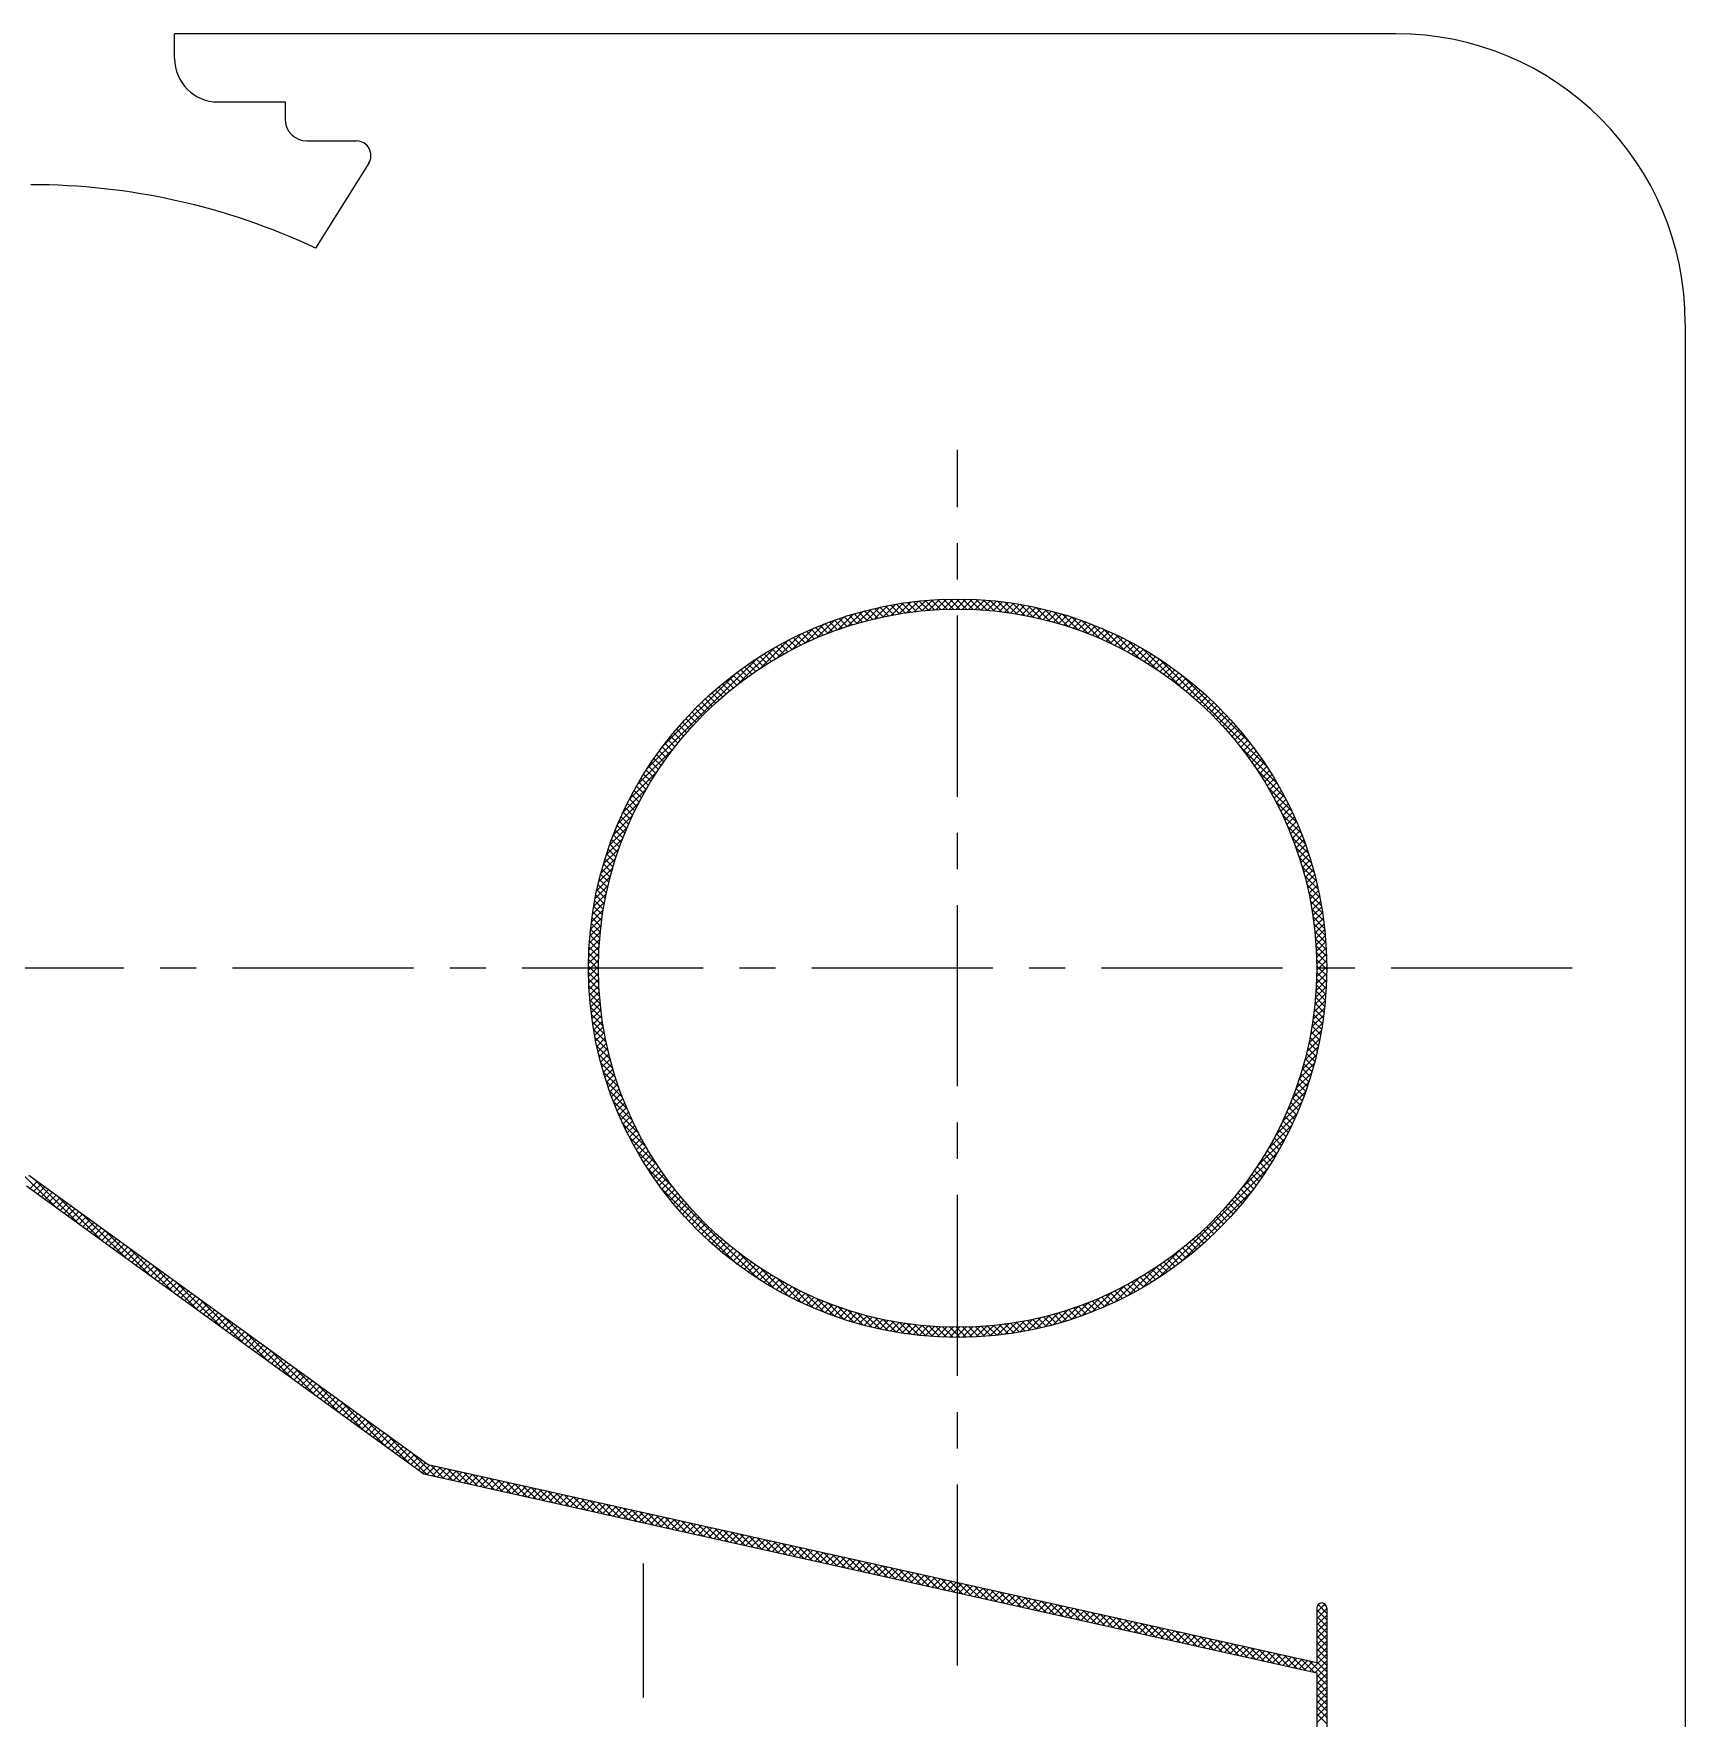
# Model space of a CAD drawing. Header units: millimetres. Extents: x 3108 to 3702, y 1162 to 1582.
# Drawn here: x 3440.13 to 3462.94, y 1255.53 to 1278.79 of the extents above; entities that cross this region are included whole.
import ezdxf

# ---------------------------------------------------------------- set-up
doc = ezdxf.new("R2010")
doc.units = ezdxf.units.MM
doc.linetypes.add('CENTERX2', pattern=[4, 2.5, -0.5, 0.5, -0.5])
for name, color, linetype, lineweight, true_color in [('1', 1, 'Continuous', 18, 0xff0000), ('2', 2, 'Continuous', 18, 0xffff00), ('3', 3, 'CENTERX2', 18, 0x00ff00)]:
    doc.layers.add(name, color=color, linetype=linetype, lineweight=lineweight, true_color=true_color)
pattern_1 = [(45, (2985.51609, 728.77657), (-0.0449012806, 0.0449012806), []), (135, (2985.51609, 728.77657), (-0.0449012806, -0.0449012806), [])]

msp = doc.modelspace()

# ---------------------------------------------------------------- hatches: boundary and pattern name
at = {"layer": '2'}
h = msp.add_hatch(dxfattribs=at)
h.set_pattern_fill('ANSI37', color=256, scale=0.02, style=0)
h.set_pattern_definition(pattern_1)
edge = h.paths.add_edge_path(flags=0)
edge.add_line((3452.88914, 1270.84349), (3452.88914, 1270.98187))
edge.add_arc((3452.88914, 1265.88408), 5.09779, 0, 90, ccw=False)
edge.add_line((3457.98693, 1265.88408), (3457.84854, 1265.88408))
edge.add_arc((3452.88914, 1265.88408), 4.9594, 0, 90)
edge = h.paths.add_edge_path(flags=0)
edge.add_line((3452.88914, 1270.98187), (3452.88914, 1270.84349))
edge.add_arc((3452.88914, 1265.88408), 4.9594, 90, 180)
edge.add_line((3447.92974, 1265.88408), (3447.79135, 1265.88408))
edge.add_arc((3452.88914, 1265.88408), 5.09779, 90, 180, ccw=False)
h = msp.add_hatch(dxfattribs=at)
h.set_pattern_fill('ANSI37', color=256, scale=0.02, style=0)
h.set_pattern_definition(pattern_1)
edge = h.paths.add_edge_path(flags=0)
edge.add_line((3452.88914, 1270.98187), (3452.88914, 1270.84349))
edge.add_arc((3452.88914, 1265.88408), 4.9594, 90, 180)
edge.add_line((3447.92974, 1265.88408), (3447.79135, 1265.88408))
edge.add_arc((3452.88914, 1265.88408), 5.09779, 90, 180, ccw=False)
edge = h.paths.add_edge_path(flags=0)
edge.add_arc((3452.88914, 1265.88408), 5.09779, 0, 90, ccw=False)
edge.add_line((3457.98693, 1265.88408), (3457.84854, 1265.88408))
edge.add_arc((3452.88914, 1265.88408), 4.9594, 0, 90)
edge.add_line((3452.88914, 1270.84349), (3452.88914, 1270.98187))
edge = h.paths.add_edge_path(flags=0)
edge.add_arc((3452.88914, 1265.88408), 5.09779, 90, 180, ccw=False)
edge.add_line((3452.88914, 1270.98187), (3452.88914, 1270.84349))
edge.add_arc((3452.88914, 1265.88408), 4.9594, 90, 180)
edge.add_arc((3452.88914, 1265.88408), 4.9594, 180, 270)
edge.add_line((3452.88914, 1260.92468), (3452.88914, 1260.78629))
edge.add_arc((3452.88914, 1265.88408), 5.09779, 180, 270, ccw=False)
edge = h.paths.add_edge_path(flags=0)
edge.add_arc((3452.88914, 1265.88408), 4.9594, 270, 360)
edge.add_arc((3452.88914, 1265.88408), 4.9594, 0, 90)
edge.add_line((3452.88914, 1270.84349), (3452.88914, 1270.98187))
edge.add_arc((3452.88914, 1265.88408), 5.09779, 0, 90, ccw=False)
edge.add_arc((3452.88914, 1265.88408), 5.09779, 270, 360, ccw=False)
edge.add_line((3452.88914, 1260.78629), (3452.88914, 1260.92468))

# ---------------------------------------------------------------- linework, layer by layer
at = {"layer": '1'}
for p, q in [((3458.93781, 1278.78969), (3442.07594, 1278.78969)), ((3442.07594, 1278.4465), (3442.07594, 1278.78969)), ((3442.67594, 1277.8465), (3443.60206, 1277.8465)), ((3443.60206, 1277.8465), (3443.60206, 1277.60835)), ((3443.90206, 1277.30835), (3444.58761, 1277.30835)), ((3444.75717, 1277.00228), (3444.0227, 1275.8282)), ((3462.93781, 1274.78969), (3462.93781, 1209.53892)), ((3452.88914, 1270.87707), (3452.88914, 1270.87707)), ((3440.03022, 1262.87744), (3445.52008, 1258.8992)), ((3440.0635, 1263.02423), (3445.5781, 1259.02806)), ((3445.52008, 1258.8992), (3457.84854, 1256.15438)), ((3445.5781, 1259.02806), (3457.84854, 1256.29616)), ((3457.84854, 1257.04886), (3457.84854, 1256.29616)), ((3457.98693, 1257.04886), (3457.98693, 1227.2515)), ((3457.84854, 1256.15438), (3457.84854, 1228.17423))]:
    msp.add_line(p, q, dxfattribs=at)
for radius in [5.09779, 4.9594]:
    msp.add_circle((3452.88914, 1265.88408), radius, dxfattribs=at)
for centre, radius, start, end in [((3458.93781, 1274.78969), 4, 0, 90), ((3442.67594, 1278.4465), 0.6, 180, 270), ((3443.90206, 1277.60835), 0.3, 180, 270), ((3444.58761, 1277.10835), 0.2, 327.971323, 90), ((3440.10355, 1267.49175), 9.21174, 64.820747, 90.089651), ((3457.91774, 1257.04886), 0.06919, 0, 180)]:
    msp.add_arc(centre, radius, start, end, dxfattribs=at)
at = {"layer": '2'}
for p, q in [((3440.42926, 1262.58828), (3439.82884, 1263.1887)), ((3440.08073, 1262.84084), (3440.17983, 1262.93993)), ((3440.1328, 1262.8031), (3440.2319, 1262.9022)), ((3440.7554, 1262.35194), (3440.13471, 1262.97263)), ((3440.18487, 1262.76537), (3440.28397, 1262.86447)), ((3440.23694, 1262.72764), (3440.33604, 1262.82673)), ((3440.28901, 1262.6899), (3440.38811, 1262.789)), ((3440.34108, 1262.65217), (3440.44018, 1262.75127)), ((3440.39315, 1262.61444), (3440.49225, 1262.71353)), ((3440.44522, 1262.57671), (3440.54432, 1262.6758)), ((3441.08154, 1262.1156), (3440.46085, 1262.73629)), ((3440.49729, 1262.53897), (3440.59639, 1262.63807)), ((3440.54936, 1262.50124), (3440.64846, 1262.60034)), ((3440.60143, 1262.46351), (3440.70053, 1262.5626)), ((3440.6535, 1262.42578), (3440.7526, 1262.52487)), ((3440.70557, 1262.38804), (3440.80467, 1262.48714)), ((3440.75764, 1262.35031), (3440.85674, 1262.44941)), ((3441.40768, 1261.87926), (3440.78699, 1262.49995)), ((3440.80971, 1262.31258), (3440.90881, 1262.41167)), ((3440.86178, 1262.27485), (3440.96088, 1262.37394)), ((3440.91385, 1262.23711), (3441.01295, 1262.33621)), ((3440.96592, 1262.19938), (3441.06502, 1262.29848)), ((3441.01799, 1262.16165), (3441.11709, 1262.26074)), ((3441.07006, 1262.12392), (3441.16916, 1262.22301)), ((3441.73383, 1261.64292), (3441.11314, 1262.26361)), ((3441.12213, 1262.08618), (3441.22123, 1262.18528)), ((3441.1742, 1262.04845), (3441.2733, 1262.14755)), ((3441.22627, 1262.01072), (3441.32537, 1262.10981)), ((3441.27834, 1261.97299), (3441.37744, 1262.07208)), ((3441.33041, 1261.93525), (3441.42951, 1262.03435)), ((3441.38248, 1261.89752), (3441.48158, 1261.99662)), ((3441.43455, 1261.85979), (3441.53365, 1261.95888)), ((3442.05997, 1261.40658), (3441.43928, 1262.02727)), ((3441.48662, 1261.82205), (3441.58572, 1261.92115)), ((3441.53869, 1261.78432), (3441.63779, 1261.88342)), ((3441.59076, 1261.74659), (3441.68986, 1261.84568)), ((3441.64283, 1261.70886), (3441.74193, 1261.80795)), ((3441.6949, 1261.67112), (3441.794, 1261.77022)), ((3441.74697, 1261.63339), (3441.84607, 1261.73249)), ((3442.38611, 1261.17024), (3441.76542, 1261.79093)), ((3441.79904, 1261.59566), (3441.89814, 1261.69475)), ((3441.85111, 1261.55793), (3441.95021, 1261.65702)), ((3441.90318, 1261.52019), (3442.00228, 1261.61929)), ((3441.95525, 1261.48246), (3442.05435, 1261.58156)), ((3442.00732, 1261.44473), (3442.10642, 1261.54382)), ((3442.05939, 1261.407), (3442.15849, 1261.50609)), ((3442.71225, 1260.9339), (3442.09156, 1261.55459)), ((3442.11146, 1261.36926), (3442.21056, 1261.46836)), ((3442.16353, 1261.33153), (3442.26263, 1261.43063)), ((3442.2156, 1261.2938), (3442.3147, 1261.39289)), ((3442.26767, 1261.25607), (3442.36677, 1261.35516)), ((3442.31974, 1261.21833), (3442.41884, 1261.31743)), ((3442.37181, 1261.1806), (3442.47091, 1261.2797)), ((3443.03839, 1260.69756), (3442.41771, 1261.31825)), ((3442.42388, 1261.14287), (3442.52298, 1261.24196)), ((3442.47595, 1261.10514), (3442.57505, 1261.20423)), ((3442.52802, 1261.0674), (3442.62712, 1261.1665)), ((3442.58009, 1261.02967), (3442.67919, 1261.12877)), ((3442.63216, 1260.99194), (3442.73126, 1261.09103)), ((3442.68423, 1260.9542), (3442.78333, 1261.0533)), ((3442.7363, 1260.91647), (3442.8354, 1261.01557)), ((3443.36454, 1260.46122), (3442.74385, 1261.08191)), ((3442.78837, 1260.87874), (3442.88747, 1260.97783)), ((3442.84044, 1260.84101), (3442.93954, 1260.9401)), ((3442.89251, 1260.80327), (3442.99161, 1260.90237)), ((3442.94458, 1260.76554), (3443.04368, 1260.86464)), ((3442.99665, 1260.72781), (3443.09575, 1260.8269)), ((3443.04872, 1260.69008), (3443.14782, 1260.78917)), ((3443.69068, 1260.22488), (3443.06999, 1260.84557)), ((3443.10079, 1260.65234), (3443.19989, 1260.75144)), ((3443.15286, 1260.61461), (3443.25196, 1260.71371)), ((3443.20493, 1260.57688), (3443.30403, 1260.67597)), ((3443.257, 1260.53915), (3443.3561, 1260.63824)), ((3443.30907, 1260.50141), (3443.40817, 1260.60051)), ((3443.36114, 1260.46368), (3443.46024, 1260.56278)), ((3444.01682, 1259.98854), (3443.39613, 1260.60923)), ((3443.41321, 1260.42595), (3443.51231, 1260.52504)), ((3443.46528, 1260.38822), (3443.56438, 1260.48731)), ((3443.51735, 1260.35048), (3443.61645, 1260.44958)), ((3443.56942, 1260.31275), (3443.66852, 1260.41185)), ((3443.62149, 1260.27502), (3443.72059, 1260.37411)), ((3443.67356, 1260.23729), (3443.77266, 1260.33638)), ((3444.34296, 1259.7522), (3443.72228, 1260.37289)), ((3443.72563, 1260.19955), (3443.82473, 1260.29865)), ((3443.7777, 1260.16182), (3443.8768, 1260.26092)), ((3443.82977, 1260.12409), (3443.92887, 1260.22318)), ((3443.88184, 1260.08635), (3443.98094, 1260.18545)), ((3443.93391, 1260.04862), (3444.03301, 1260.14772)), ((3443.98598, 1260.01089), (3444.08508, 1260.10998)), ((3444.03805, 1259.97316), (3444.13715, 1260.07225)), ((3444.66911, 1259.51586), (3444.04842, 1260.13655)), ((3444.09012, 1259.93542), (3444.18922, 1260.03452)), ((3444.14219, 1259.89769), (3444.24129, 1259.99679)), ((3444.19426, 1259.85996), (3444.29336, 1259.95905)), ((3444.24633, 1259.82223), (3444.34543, 1259.92132)), ((3444.2984, 1259.78449), (3444.3975, 1259.88359)), ((3444.35047, 1259.74676), (3444.44957, 1259.84586)), ((3444.99525, 1259.27952), (3444.37456, 1259.90021)), ((3444.40254, 1259.70903), (3444.50164, 1259.80812)), ((3444.45461, 1259.6713), (3444.55371, 1259.77039)), ((3444.50668, 1259.63356), (3444.60578, 1259.73266)), ((3444.55875, 1259.59583), (3444.65785, 1259.69493)), ((3444.61082, 1259.5581), (3444.70992, 1259.65719)), ((3444.66289, 1259.52037), (3444.76198, 1259.61946)), ((3445.32139, 1259.04318), (3444.7007, 1259.66387)), ((3444.71496, 1259.48263), (3444.81405, 1259.58173)), ((3444.76703, 1259.4449), (3444.86612, 1259.544)), ((3444.8191, 1259.40717), (3444.91819, 1259.50626)), ((3444.87117, 1259.36943), (3444.97026, 1259.46853)), ((3444.92324, 1259.3317), (3445.02233, 1259.4308)), ((3444.97531, 1259.29397), (3445.0744, 1259.39307)), ((3445.56522, 1258.88915), (3445.02685, 1259.42753)), ((3445.02738, 1259.25624), (3445.12647, 1259.35533)), ((3445.07945, 1259.2185), (3445.17854, 1259.3176)), ((3445.13152, 1259.18077), (3445.23061, 1259.27987)), ((3445.18359, 1259.14304), (3445.28268, 1259.24213)), ((3445.23566, 1259.10531), (3445.33475, 1259.2044)), ((3445.28773, 1259.06757), (3445.38682, 1259.16667)), ((3445.3398, 1259.02984), (3445.43889, 1259.12894)), ((3445.68075, 1258.86343), (3445.35299, 1259.19119)), ((3445.39187, 1258.99211), (3445.49096, 1259.0912)), ((3445.44394, 1258.95438), (3445.54303, 1259.05347)), ((3445.49601, 1258.91664), (3445.60209, 1259.02272)), ((3445.55958, 1258.89041), (3445.67554, 1259.00637)), ((3445.79627, 1258.83771), (3445.61388, 1259.0201)), ((3445.63303, 1258.87406), (3445.74899, 1258.99002)), ((3445.70648, 1258.8577), (3445.82244, 1258.97366)), ((3445.91179, 1258.81199), (3445.72941, 1258.99438)), ((3445.77993, 1258.84135), (3445.89589, 1258.95731)), ((3446.02731, 1258.78627), (3445.84493, 1258.96866)), ((3445.85338, 1258.825), (3445.96934, 1258.94096)), ((3445.92683, 1258.80864), (3446.04279, 1258.9246)), ((3446.14284, 1258.76055), (3445.96045, 1258.94294)), ((3446.00027, 1258.79229), (3446.11624, 1258.90825)), ((3446.07372, 1258.77594), (3446.18968, 1258.8919)), ((3446.25836, 1258.73483), (3446.07597, 1258.91722)), ((3446.14717, 1258.75959), (3446.26313, 1258.87555)), ((3446.37388, 1258.70911), (3446.1915, 1258.8915)), ((3446.22062, 1258.74323), (3446.33658, 1258.85919)), ((3446.4894, 1258.68339), (3446.30702, 1258.86578)), ((3446.29407, 1258.72688), (3446.41003, 1258.84284)), ((3446.36752, 1258.71053), (3446.48348, 1258.82649)), ((3446.60493, 1258.65767), (3446.42254, 1258.84006)), ((3446.44097, 1258.69417), (3446.55693, 1258.81013)), ((3446.51442, 1258.67782), (3446.63038, 1258.79378)), ((3446.72045, 1258.63195), (3446.53806, 1258.81434)), ((3446.58787, 1258.66147), (3446.70383, 1258.77743)), ((3446.83597, 1258.60623), (3446.65359, 1258.78862)), ((3446.66132, 1258.64512), (3446.77728, 1258.76108)), ((3446.73477, 1258.62876), (3446.85073, 1258.74472)), ((3446.95149, 1258.58051), (3446.76911, 1258.7629)), ((3446.80822, 1258.61241), (3446.92418, 1258.72837)), ((3446.88167, 1258.59606), (3446.99763, 1258.71202)), ((3447.06702, 1258.55479), (3446.88463, 1258.73718)), ((3446.95512, 1258.5797), (3447.07108, 1258.69566)), ((3447.18254, 1258.52907), (3447.00016, 1258.71146)), ((3447.02857, 1258.56335), (3447.14453, 1258.67931)), ((3447.10202, 1258.547), (3447.21798, 1258.66296)), ((3447.29806, 1258.50335), (3447.11568, 1258.68574)), ((3447.17547, 1258.53065), (3447.29143, 1258.64661)), ((3447.41358, 1258.47763), (3447.2312, 1258.66002)), ((3447.24892, 1258.51429), (3447.36488, 1258.63025)), ((3447.52911, 1258.45191), (3447.34672, 1258.63429)), ((3447.32237, 1258.49794), (3447.43833, 1258.6139)), ((3447.39582, 1258.48159), (3447.51178, 1258.59755)), ((3447.64463, 1258.42619), (3447.46225, 1258.60857)), ((3447.46927, 1258.46523), (3447.58523, 1258.58119)), ((3447.54272, 1258.44888), (3447.65868, 1258.56484)), ((3447.76015, 1258.40047), (3447.57777, 1258.58285)), ((3447.61617, 1258.43253), (3447.73213, 1258.54849)), ((3447.68962, 1258.41617), (3447.80558, 1258.53214)), ((3447.87568, 1258.37475), (3447.69329, 1258.55713)), ((3447.76307, 1258.39982), (3447.87903, 1258.51578)), ((3447.9912, 1258.34903), (3447.80881, 1258.53141)), ((3447.83652, 1258.38347), (3447.95248, 1258.49943)), ((3447.90997, 1258.36712), (3448.02593, 1258.48308)), ((3448.10672, 1258.32331), (3447.92434, 1258.50569)), ((3447.98342, 1258.35076), (3448.09938, 1258.46672)), ((3448.22224, 1258.29759), (3448.03986, 1258.47997)), ((3448.05687, 1258.33441), (3448.17283, 1258.45037)), ((3448.13031, 1258.31806), (3448.24628, 1258.43402)), ((3448.33777, 1258.27187), (3448.15538, 1258.45425)), ((3448.20376, 1258.3017), (3448.31972, 1258.41766)), ((3448.45329, 1258.24615), (3448.2709, 1258.42853)), ((3448.27721, 1258.28535), (3448.39317, 1258.40131)), ((3448.56881, 1258.22043), (3448.38643, 1258.40281)), ((3448.35066, 1258.269), (3448.46662, 1258.38496)), ((3448.42411, 1258.25265), (3448.54007, 1258.36861)), ((3448.49756, 1258.23629), (3448.61352, 1258.35225)), ((3448.68433, 1258.19471), (3448.50195, 1258.37709)), ((3448.57101, 1258.21994), (3448.68697, 1258.3359)), ((3448.79986, 1258.16899), (3448.61747, 1258.35137)), ((3448.64446, 1258.20359), (3448.76042, 1258.31955)), ((3448.71791, 1258.18723), (3448.83387, 1258.30319)), ((3448.91538, 1258.14327), (3448.73299, 1258.32565)), ((3448.79136, 1258.17088), (3448.90732, 1258.28684)), ((3449.0309, 1258.11755), (3448.84852, 1258.29993)), ((3448.86481, 1258.15453), (3448.98077, 1258.27049)), ((3448.93826, 1258.13818), (3449.05422, 1258.25414)), ((3449.14642, 1258.09183), (3448.96404, 1258.27421)), ((3449.01171, 1258.12182), (3449.12767, 1258.23778)), ((3449.26195, 1258.06611), (3449.07956, 1258.24849)), ((3449.08516, 1258.10547), (3449.20112, 1258.22143)), ((3449.15861, 1258.08912), (3449.27457, 1258.20508)), ((3449.37747, 1258.04039), (3449.19509, 1258.22277)), ((3449.23206, 1258.07276), (3449.34802, 1258.18872)), ((3449.30551, 1258.05641), (3449.42147, 1258.17237)), ((3449.49299, 1258.01467), (3449.31061, 1258.19705)), ((3449.37896, 1258.04006), (3449.49492, 1258.15602)), ((3449.60851, 1257.98895), (3449.42613, 1258.17133)), ((3449.45241, 1258.02371), (3449.56837, 1258.13967)), ((3449.52586, 1258.00735), (3449.64182, 1258.12331)), ((3449.72404, 1257.96323), (3449.54165, 1258.14561)), ((3449.59931, 1257.991), (3449.71527, 1258.10696)), ((3449.83956, 1257.93751), (3449.65718, 1258.11989)), ((3449.67276, 1257.97465), (3449.78872, 1258.09061)), ((3449.74621, 1257.95829), (3449.86217, 1258.07425)), ((3449.95508, 1257.91179), (3449.7727, 1258.09417)), ((3449.81966, 1257.94194), (3449.93562, 1258.0579)), ((3450.07061, 1257.88607), (3449.88822, 1258.06845)), ((3449.89311, 1257.92559), (3450.00907, 1258.04155)), ((3449.96656, 1257.90923), (3450.08252, 1258.0252)), ((3450.18613, 1257.86035), (3450.00374, 1258.04273)), ((3450.04001, 1257.89288), (3450.15597, 1258.00884)), ((3450.11346, 1257.87653), (3450.22942, 1257.99249)), ((3450.30165, 1257.83463), (3450.11927, 1258.01701)), ((3450.1869, 1257.86018), (3450.30287, 1257.97614)), ((3450.41717, 1257.80891), (3450.23479, 1257.99129)), ((3450.26035, 1257.84382), (3450.37632, 1257.95978)), ((3450.3338, 1257.82747), (3450.44976, 1257.94343)), ((3450.5327, 1257.78319), (3450.35031, 1257.96557)), ((3450.40725, 1257.81112), (3450.52321, 1257.92708)), ((3450.64822, 1257.75747), (3450.46583, 1257.93985)), ((3450.4807, 1257.79476), (3450.59666, 1257.91072)), ((3450.55415, 1257.77841), (3450.67011, 1257.89437)), ((3450.76374, 1257.73175), (3450.58136, 1257.91413)), ((3450.6276, 1257.76206), (3450.74356, 1257.87802)), ((3450.87926, 1257.70603), (3450.69688, 1257.88841)), ((3450.70105, 1257.74571), (3450.81701, 1257.86167)), ((3450.7745, 1257.72935), (3450.89046, 1257.84531)), ((3450.99479, 1257.68031), (3450.8124, 1257.86269)), ((3450.84795, 1257.713), (3450.96391, 1257.82896)), ((3450.9214, 1257.69665), (3451.03736, 1257.81261)), ((3451.11031, 1257.65459), (3450.92793, 1257.83697)), ((3450.99485, 1257.68029), (3451.11081, 1257.79625)), ((3451.22583, 1257.62887), (3451.04345, 1257.81125)), ((3451.0683, 1257.66394), (3451.18426, 1257.7799)), ((3451.14175, 1257.64759), (3451.25771, 1257.76355)), ((3451.34135, 1257.60315), (3451.15897, 1257.78553)), ((3451.2152, 1257.63124), (3451.33116, 1257.7472)), ((3451.45688, 1257.57743), (3451.27449, 1257.75981)), ((3451.28865, 1257.61488), (3451.40461, 1257.73084)), ((3451.3621, 1257.59853), (3451.47806, 1257.71449)), ((3451.5724, 1257.55171), (3451.39002, 1257.73409)), ((3451.43555, 1257.58218), (3451.55151, 1257.69814)), ((3451.68792, 1257.52599), (3451.50554, 1257.70837)), ((3451.509, 1257.56582), (3451.62496, 1257.68178)), ((3451.58245, 1257.54947), (3451.69841, 1257.66543)), ((3451.80345, 1257.50027), (3451.62106, 1257.68265)), ((3451.6559, 1257.53312), (3451.77186, 1257.64908)), ((3451.72935, 1257.51676), (3451.84531, 1257.63273)), ((3451.91897, 1257.47455), (3451.73658, 1257.65693)), ((3451.8028, 1257.50041), (3451.91876, 1257.61637)), ((3452.03449, 1257.44883), (3451.85211, 1257.63121)), ((3451.87625, 1257.48406), (3451.99221, 1257.60002)), ((3451.9497, 1257.46771), (3452.06566, 1257.58367)), ((3452.15001, 1257.42311), (3451.96763, 1257.60549)), ((3452.02315, 1257.45135), (3452.13911, 1257.56731)), ((3452.26554, 1257.39739), (3452.08315, 1257.57977)), ((3452.0966, 1257.435), (3452.21256, 1257.55096)), ((3452.17005, 1257.41865), (3452.28601, 1257.53461)), ((3452.38106, 1257.37167), (3452.19867, 1257.55405)), ((3452.2435, 1257.40229), (3452.35946, 1257.51826)), ((3452.49658, 1257.34595), (3452.3142, 1257.52833)), ((3452.31694, 1257.38594), (3452.43291, 1257.5019)), ((3452.39039, 1257.36959), (3452.50636, 1257.48555)), ((3452.6121, 1257.32023), (3452.42972, 1257.50261)), ((3452.46384, 1257.35324), (3452.5798, 1257.4692)), ((3452.72763, 1257.29451), (3452.54524, 1257.47689)), ((3452.53729, 1257.33688), (3452.65325, 1257.45284)), ((3452.61074, 1257.32053), (3452.7267, 1257.43649)), ((3452.84315, 1257.26879), (3452.66076, 1257.45117)), ((3452.68419, 1257.30418), (3452.80015, 1257.42014)), ((3452.75764, 1257.28782), (3452.8736, 1257.40378)), ((3452.95867, 1257.24307), (3452.77629, 1257.42545)), ((3452.83109, 1257.27147), (3452.94705, 1257.38743)), ((3453.07419, 1257.21735), (3452.89181, 1257.39973)), ((3452.90454, 1257.25512), (3453.0205, 1257.37108)), ((3452.97799, 1257.23877), (3453.09395, 1257.35473)), ((3453.18972, 1257.19163), (3453.00733, 1257.37401)), ((3453.05144, 1257.22241), (3453.1674, 1257.33837)), ((3453.30524, 1257.16591), (3453.12286, 1257.34829)), ((3453.12489, 1257.20606), (3453.24085, 1257.32202)), ((3453.19834, 1257.18971), (3453.3143, 1257.30567)), ((3453.42076, 1257.14019), (3453.23838, 1257.32257)), ((3453.27179, 1257.17335), (3453.38775, 1257.28931)), ((3453.34524, 1257.157), (3453.4612, 1257.27296)), ((3453.53628, 1257.11447), (3453.3539, 1257.29685)), ((3453.41869, 1257.14065), (3453.53465, 1257.25661)), ((3453.65181, 1257.08875), (3453.46942, 1257.27113)), ((3453.49214, 1257.1243), (3453.6081, 1257.24026)), ((3453.56559, 1257.10794), (3453.68155, 1257.2239)), ((3453.76733, 1257.06303), (3453.58495, 1257.24541)), ((3453.63904, 1257.09159), (3453.755, 1257.20755)), ((3453.88285, 1257.03731), (3453.70047, 1257.21969)), ((3453.71249, 1257.07524), (3453.82845, 1257.1912)), ((3453.78594, 1257.05888), (3453.9019, 1257.17484)), ((3453.99838, 1257.01159), (3453.81599, 1257.19397)), ((3453.85939, 1257.04253), (3453.97535, 1257.15849)), ((3454.1139, 1256.98587), (3453.93151, 1257.16825)), ((3453.93284, 1257.02618), (3454.0488, 1257.14214)), ((3454.00629, 1257.00982), (3454.12225, 1257.12579)), ((3454.22942, 1256.96015), (3454.04704, 1257.14253)), ((3454.07974, 1256.99347), (3454.1957, 1257.10943)), ((3454.15319, 1256.97712), (3454.26915, 1257.09308)), ((3454.34494, 1256.93443), (3454.16256, 1257.11681)), ((3454.22664, 1256.96077), (3454.3426, 1257.07673)), ((3454.46047, 1256.90871), (3454.27808, 1257.09109)), ((3454.30009, 1256.94441), (3454.41605, 1257.06037)), ((3454.37354, 1256.92806), (3454.4895, 1257.04402)), ((3454.57599, 1256.88299), (3454.3936, 1257.06537)), ((3454.44698, 1256.91171), (3454.56295, 1257.02767)), ((3454.69151, 1256.85727), (3454.50913, 1257.03965)), ((3454.52043, 1256.89535), (3454.6364, 1257.01131)), ((3454.59388, 1256.879), (3454.70984, 1256.99496)), ((3454.80703, 1256.83155), (3454.62465, 1257.01393)), ((3457.84854, 1256.99057), (3457.96091, 1257.10294)), ((3457.84854, 1256.90077), (3457.98693, 1257.03916)), ((3457.98693, 1256.88454), (3457.84854, 1257.02293)), ((3457.98693, 1256.97434), (3457.86622, 1257.09505)), ((3457.98467, 1257.0664), (3457.93528, 1257.11579)), ((3454.66733, 1256.86265), (3454.78329, 1256.97861)), ((3454.92256, 1256.80583), (3454.74017, 1256.98821)), ((3454.74078, 1256.8463), (3454.85674, 1256.96226)), ((3454.81423, 1256.82994), (3454.93019, 1256.9459)), ((3455.03808, 1256.78011), (3454.85569, 1256.96249)), ((3454.88768, 1256.81359), (3455.00364, 1256.92955)), ((3454.96113, 1256.79724), (3455.07709, 1256.9132)), ((3455.1536, 1256.75439), (3454.97122, 1256.93677)), ((3455.03458, 1256.78088), (3455.15054, 1256.89684)), ((3455.26912, 1256.72867), (3455.08674, 1256.91105)), ((3455.10803, 1256.76453), (3455.22399, 1256.88049)), ((3455.18148, 1256.74818), (3455.29744, 1256.86414)), ((3455.38465, 1256.70295), (3455.20226, 1256.88533)), ((3455.25493, 1256.73183), (3455.37089, 1256.84779)), ((3455.50017, 1256.67723), (3455.31779, 1256.85961)), ((3455.32838, 1256.71547), (3455.44434, 1256.83143)), ((3455.40183, 1256.69912), (3455.51779, 1256.81508)), ((3455.61569, 1256.65151), (3455.43331, 1256.83389)), ((3455.47528, 1256.68277), (3455.59124, 1256.79873)), ((3455.54873, 1256.66641), (3455.66469, 1256.78237)), ((3455.73121, 1256.62579), (3455.54883, 1256.80817)), ((3455.62218, 1256.65006), (3455.73814, 1256.76602)), ((3455.84674, 1256.60007), (3455.66435, 1256.78245)), ((3457.84854, 1256.81097), (3457.98693, 1256.94936)), ((3457.98693, 1256.79474), (3457.84854, 1256.93313)), ((3457.84854, 1256.72116), (3457.98693, 1256.85955)), ((3457.98693, 1256.70493), (3457.84854, 1256.84332)), ((3457.84854, 1256.63136), (3457.98693, 1256.76975)), ((3455.69563, 1256.63371), (3455.81159, 1256.74967)), ((3455.76908, 1256.61736), (3455.88504, 1256.73332)), ((3455.96226, 1256.57435), (3455.77988, 1256.75673)), ((3455.84253, 1256.601), (3455.95849, 1256.71696)), ((3456.07778, 1256.54862), (3455.8954, 1256.73101)), ((3455.91598, 1256.58465), (3456.03194, 1256.70061)), ((3455.98943, 1256.5683), (3456.10539, 1256.68426)), ((3456.19331, 1256.5229), (3456.01092, 1256.70529)), ((3456.06288, 1256.55194), (3456.17884, 1256.6679)), ((3456.30883, 1256.49718), (3456.12644, 1256.67957)), ((3456.13633, 1256.53559), (3456.25229, 1256.65155)), ((3456.20978, 1256.51924), (3456.32574, 1256.6352)), ((3456.42435, 1256.47146), (3456.24197, 1256.65385)), ((3456.28323, 1256.50288), (3456.39919, 1256.61885)), ((3456.35668, 1256.48653), (3456.47264, 1256.60249)), ((3456.53987, 1256.44574), (3456.35749, 1256.62813)), ((3456.43013, 1256.47018), (3456.54609, 1256.58614)), ((3456.6554, 1256.42002), (3456.47301, 1256.60241)), ((3456.50358, 1256.45383), (3456.61954, 1256.56979)), ((3456.57702, 1256.43747), (3456.69299, 1256.55343)), ((3456.77092, 1256.3943), (3456.58853, 1256.57669)), ((3456.65047, 1256.42112), (3456.76644, 1256.53708)), ((3456.88644, 1256.36858), (3456.70406, 1256.55097)), ((3457.98693, 1256.61513), (3457.84854, 1256.75352)), ((3457.84854, 1256.54156), (3457.98693, 1256.67995)), ((3457.98693, 1256.52533), (3457.84854, 1256.66372)), ((3457.84854, 1256.45176), (3457.98693, 1256.59015)), ((3457.98693, 1256.43553), (3457.84854, 1256.57391)), ((3456.72392, 1256.40477), (3456.83988, 1256.52073)), ((3456.79737, 1256.38841), (3456.91333, 1256.50437)), ((3457.00196, 1256.34286), (3456.81958, 1256.52525)), ((3456.87082, 1256.37206), (3456.98678, 1256.48802)), ((3457.11749, 1256.31714), (3456.9351, 1256.49953)), ((3456.94427, 1256.35571), (3457.06023, 1256.47167)), ((3457.01772, 1256.33936), (3457.13368, 1256.45532)), ((3457.23301, 1256.29142), (3457.05062, 1256.47381)), ((3457.09117, 1256.323), (3457.20713, 1256.43896)), ((3457.16462, 1256.30665), (3457.28058, 1256.42261)), ((3457.34853, 1256.2657), (3457.16615, 1256.44809)), ((3457.23807, 1256.2903), (3457.35403, 1256.40626)), ((3457.46405, 1256.23998), (3457.28167, 1256.42237)), ((3457.31152, 1256.27394), (3457.42748, 1256.3899)), ((3457.38497, 1256.25759), (3457.50093, 1256.37355)), ((3457.57958, 1256.21426), (3457.39719, 1256.39665)), ((3457.45842, 1256.24124), (3457.57438, 1256.3572)), ((3457.6951, 1256.18854), (3457.51272, 1256.37093)), ((3457.53187, 1256.22489), (3457.64783, 1256.34085)), ((3457.60532, 1256.20853), (3457.72128, 1256.32449)), ((3457.81062, 1256.16282), (3457.62824, 1256.34521)), ((3457.67877, 1256.19218), (3457.79473, 1256.30814)), ((3457.98693, 1256.07632), (3457.74376, 1256.31949)), ((3457.75222, 1256.17583), (3457.98693, 1256.41054)), ((3457.82567, 1256.15947), (3457.98693, 1256.32074)), ((3457.84854, 1256.36195), (3457.98693, 1256.50034)), ((3457.98693, 1256.34572), (3457.84854, 1256.48411)), ((3457.98693, 1256.25592), (3457.84854, 1256.39431)), ((3457.98693, 1256.16612), (3457.84854, 1256.30451)), ((3457.84854, 1256.09255), (3457.98693, 1256.23094)), ((3457.84854, 1256.00274), (3457.98693, 1256.14113)), ((3457.98693, 1255.98651), (3457.84854, 1256.1249)), ((3457.84854, 1255.91294), (3457.98693, 1256.05133)), ((3457.98693, 1255.89671), (3457.84854, 1256.0351)), ((3457.84854, 1255.82314), (3457.98693, 1255.96153)), ((3457.98693, 1255.80691), (3457.84854, 1255.9453)), ((3457.84854, 1255.73334), (3457.98693, 1255.87173)), ((3457.98693, 1255.7171), (3457.84854, 1255.85549)), ((3457.84854, 1255.64353), (3457.98693, 1255.78192)), ((3457.98693, 1255.6273), (3457.84854, 1255.76569)), ((3457.84854, 1255.55373), (3457.98693, 1255.69212)), ((3457.98693, 1255.5375), (3457.84854, 1255.67589)), ((3457.84854, 1255.46393), (3457.98693, 1255.60232)), ((3457.98693, 1255.4477), (3457.84854, 1255.58609))]:
    msp.add_line(p, q, dxfattribs=at)
at = {"layer": '3'}
for p, q in [((3452.88914, 1256.25273), (3452.88914, 1273.04203)), ((3461.37551, 1265.88408), (3417.50806, 1265.88408)), ((3448.54914, 1227.81224), (3448.54914, 1257.66262))]:
    msp.add_line(p, q, dxfattribs=at)

doc.saveas('drawing.dxf')
